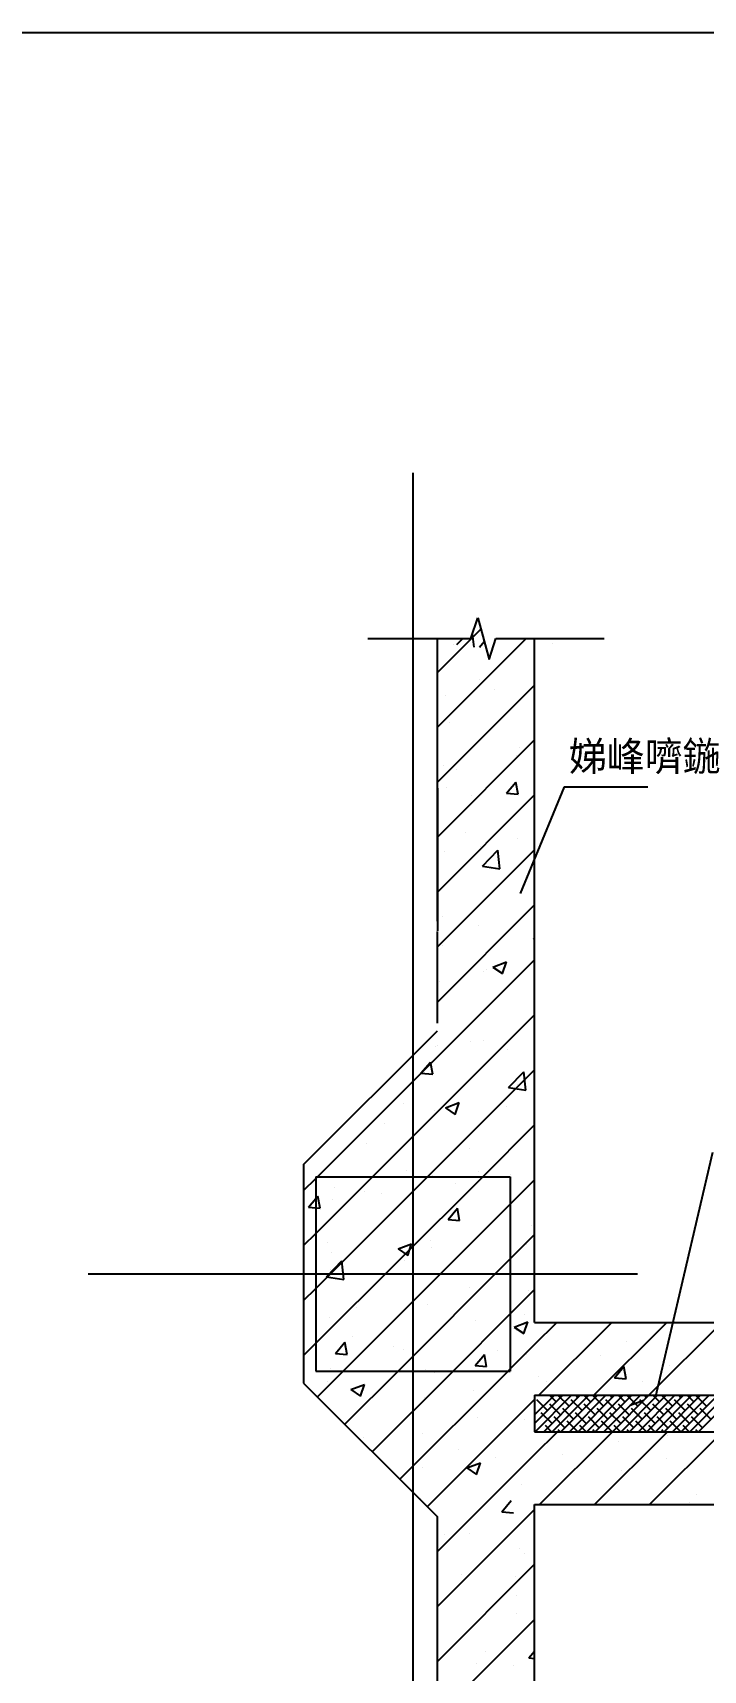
# Model space of a CAD drawing. Header units: metres. Extents: x 0 to 193, y 0 to 136.
# Drawn here: x 96.5 to 129.6, y 55.6 to 136.5 of the extents above; entities that cross this region are included whole.
import ezdxf

# ---------------------------------------------------------------- set-up
doc = ezdxf.new("R2010")
doc.units = ezdxf.units.M
doc.layers.add(' ', color=7, linetype='Continuous')

msp = doc.modelspace()

# ---------------------------------------------------------------- linework, layer by layer
at = {"layer": ' '}
for p, q in [((118.15, 106.57), (118.48, 107.6)), ((118.48, 107.6), (119.04, 105.54)), ((113.06, 106.57), (118.15, 106.57)), ((116.49, 92.61), (116.49, 106.57)), ((119.04, 105.54), (119.37, 106.57)), ((119.37, 106.57), (124.72, 106.57)), ((121.29, 72.78), (121.29, 106.57)), ((121.29, 72.78), (149.83, 72.78)), ((116.49, 40.93), (116.49, 63.18)), ((121.29, 40.93), (121.29, 63.78))]:
    msp.add_line(p, q, dxfattribs=at)
for p, q in [((115.29, 26.41), (115.29, 114.75)), ((116.49, 104.9), (118.63, 107.04)), ((118.31, 106.14), (118.23, 106.81)), ((116.49, 102.19), (120.87, 106.57)), ((117.27, 106.29), (117.27, 106.29)), ((117.45, 106.27), (117.74, 106.57)), ((118.57, 106.15), (118.8, 106.42)), ((122.17, 106.34), (122.17, 106.34)), ((117.19, 105.62), (117.19, 105.62)), ((118.56, 104.53), (118.56, 104.53)), ((116.49, 99.47), (121.29, 104.27)), ((116.91, 103.76), (116.91, 103.76)), ((119.31, 104.07), (119.31, 104.07)), ((117.07, 102.42), (117.07, 102.42)), ((116.49, 96.76), (121.29, 101.56)), ((116.49, 101.42), (116.5, 101.42)), ((116.49, 101.39), (116.5, 101.42)), ((120.53, 101.17), (120.53, 101.17)), ((120.42, 100.77), (120.42, 100.77)), ((116.79, 100.29), (116.79, 100.29)), ((117.43, 100.1), (117.43, 100.1)), ((116.49, 99.18), (116.49, 92.13)), ((116.49, 94.04), (121.29, 98.84)), ((116.95, 99.22), (116.95, 99.22)), ((118.16, 98.81), (118.16, 98.81)), ((119.91, 98.93), (120.37, 99.48)), ((119.91, 98.93), (120.48, 98.88)), ((120.48, 98.88), (120.37, 99.48)), ((122.75, 99.25), (120.58, 93.97)), ((122.75, 99.25), (126.88, 99.25)), ((117.9, 96.98), (117.9, 96.98)), ((118.62, 96.29), (118.62, 96.29)), ((120.46, 96.7), (120.46, 96.7)), ((116.49, 91.33), (121.29, 96.13)), ((116.84, 96.03), (116.84, 96.03)), ((118.72, 95.33), (119.47, 96.11)), ((119.58, 95.2), (119.47, 96.11)), ((118.72, 95.33), (119.58, 95.2)), ((116.49, 88.61), (121.29, 93.41)), ((116.72, 92.83), (116.72, 92.83)), ((118.53, 92.38), (118.53, 92.38)), ((116.49, 87.57), (116.49, 92.1)), ((116.49, 90.81), (116.49, 92.1)), ((121.24, 91.71), (121.29, 91.77)), ((110.58, 79.98), (121.29, 90.7)), ((116.75, 91.38), (116.75, 91.38)), ((118.77, 90.1), (118.77, 90.1)), ((118.91, 90.2), (118.91, 90.2)), ((119.22, 90.34), (119.9, 90.6)), ((119.22, 90.34), (119.7, 90.02)), ((119.7, 90.02), (119.9, 90.6)), ((116.6, 89.64), (116.6, 89.64)), ((113.29, 79.98), (121.29, 87.98)), ((109.89, 80.58), (116.49, 87.18)), ((118.13, 86.65), (118.13, 86.65)), ((118.79, 86.73), (118.79, 86.73)), ((116.39, 86.42), (116.39, 86.42)), ((116.49, 86.44), (116.49, 86.44)), ((119.96, 86.29), (119.96, 86.29)), ((115.68, 85.09), (116.15, 85.64)), ((115.68, 85.09), (116.26, 85.04)), ((116.01, 79.98), (121.29, 85.26)), ((116.26, 85.04), (116.15, 85.64)), ((120, 84.39), (120.75, 85.17)), ((120.85, 84.26), (120.75, 85.17)), ((120, 84.39), (120.85, 84.26)), ((120.43, 84.54), (120.43, 84.54)), ((114.83, 83.58), (114.83, 83.58)), ((116.89, 83.38), (117.56, 83.64)), ((116.89, 83.38), (117.37, 83.06)), ((117.37, 83.06), (117.56, 83.64)), ((119.9, 83.43), (119.9, 83.43)), ((113.86, 82.63), (113.86, 82.63)), ((116.26, 82.95), (116.26, 82.95)), ((116.37, 83.25), (116.37, 83.25)), ((118.73, 79.98), (121.29, 82.55)), ((112.97, 81.6), (112.97, 81.6)), ((118.09, 81.38), (118.09, 81.38)), ((127.25, 69.07), (130.08, 81.2)), ((109.89, 80.58), (109.89, 69.78)), ((114.99, 80.31), (114.99, 80.31)), ((118.5, 80.22), (118.5, 80.22)), ((121.24, 80.77), (121.24, 80.77)), ((109.89, 79.3), (110.49, 79.9)), ((110.49, 79.98), (110.49, 70.38)), ((110.49, 79.98), (120.09, 79.98)), ((110.49, 79.9), (110.58, 79.98)), ((110.49, 77.18), (113.29, 79.98)), ((110.49, 74.46), (116.01, 79.98)), ((110.49, 71.75), (118.73, 79.98)), ((111.4, 79.44), (111.4, 79.44)), ((116.25, 80.05), (116.25, 80.05)), ((117.37, 79.64), (117.37, 79.64)), ((120.09, 79.98), (120.09, 70.38)), ((120.09, 78.63), (121.29, 79.83)), ((120.12, 80.09), (120.12, 80.09)), ((110.13, 78.47), (110.49, 78.9)), ((110.49, 78.9), (110.59, 79.02)), ((110.7, 78.42), (110.59, 79.02)), ((111.33, 78.85), (111.33, 78.85)), ((111.84, 70.38), (120.09, 78.63)), ((112.9, 79.26), (112.9, 79.26)), ((113.74, 79.16), (113.74, 79.16)), ((110.13, 78.47), (110.49, 78.44)), ((110.49, 78.44), (110.7, 78.42)), ((117.02, 77.87), (117.48, 78.42)), ((117.02, 77.87), (117.59, 77.82)), ((117.59, 77.82), (117.48, 78.42)), ((109.89, 76.58), (110.49, 77.18)), ((120.09, 75.92), (121.29, 77.12)), ((121.12, 77.57), (121.12, 77.57)), ((111.06, 76.72), (111.06, 76.72)), ((111.29, 76.24), (111.29, 76.24)), ((114.55, 76.42), (115.22, 76.67)), ((114.55, 76.42), (115.03, 76.09)), ((115.03, 76.09), (115.22, 76.67)), ((116.14, 76.85), (116.14, 76.85)), ((116.18, 76.5), (116.18, 76.5)), ((120.91, 76.65), (120.91, 76.65)), ((111.02, 75.04), (111.77, 75.82)), ((111.21, 75.38), (111.21, 75.38)), ((111.88, 74.91), (111.77, 75.82)), ((114.56, 70.38), (120.09, 75.92)), ((114.85, 75.85), (114.85, 75.85)), ((99.25, 75.18), (126.36, 75.18)), ((109.89, 73.86), (110.49, 74.46)), ((111.02, 75.04), (111.88, 74.91)), ((118.1, 74.49), (118.1, 74.49)), ((116.02, 73.66), (116.02, 73.66)), ((120.09, 73.2), (121.29, 74.4)), ((121, 74.38), (121, 74.38)), ((111.17, 73.04), (111.17, 73.04)), ((112.5, 73.53), (112.5, 73.53)), ((117.27, 70.38), (120.09, 73.2)), ((118.39, 72.87), (118.39, 72.87)), ((120.79, 73.18), (120.79, 73.18)), ((121.27, 73.45), (121.29, 73.47)), ((121.27, 73.45), (121.29, 73.45)), ((112.32, 72.07), (112.32, 72.07)), ((120.28, 72.55), (120.95, 72.81)), ((120.28, 72.55), (120.76, 72.23)), ((120.4, 72.39), (120.4, 72.39)), ((120.76, 72.23), (120.95, 72.81)), ((121.29, 71.69), (122.39, 72.78)), ((121.5, 69.18), (125.1, 72.78)), ((124.22, 69.18), (127.82, 72.78)), ((126.93, 69.18), (130.53, 72.78)), ((109.89, 71.15), (110.49, 71.75)), ((111.46, 71.25), (111.92, 71.8)), ((111.46, 71.25), (112.04, 71.2)), ((112.04, 71.2), (111.92, 71.8)), ((114.32, 71.6), (114.32, 71.6)), ((114.8, 71.42), (114.8, 71.42)), ((118.35, 70.65), (118.81, 71.2)), ((118.92, 70.6), (118.81, 71.2)), ((119.44, 71.38), (119.44, 71.38)), ((120.09, 70.49), (121.29, 71.69)), ((125.82, 71.86), (125.82, 71.86)), ((111.21, 70.52), (111.21, 70.52)), ((115.9, 70.46), (115.9, 70.46)), ((118.35, 70.65), (118.92, 70.6)), ((119.99, 70.38), (120.09, 70.49)), ((120.89, 71.18), (120.89, 71.18)), ((124.56, 71.16), (124.56, 71.16)), ((125.23, 70.05), (125.7, 70.6)), ((125.81, 69.99), (125.7, 70.6)), ((127.96, 70.67), (127.96, 70.67)), ((109.89, 69.78), (116.49, 63.18)), ((110.49, 70.38), (120.09, 70.38)), ((110.57, 69.11), (111.84, 70.38)), ((111.05, 69.85), (111.05, 69.85)), ((111.92, 67.75), (114.56, 70.38)), ((112.22, 69.46), (112.89, 69.71)), ((112.69, 69.13), (112.89, 69.71)), ((113.28, 66.39), (117.27, 70.38)), ((114.64, 65.04), (119.99, 70.38)), ((116.34, 70.31), (116.34, 70.31)), ((121.46, 70.09), (121.46, 70.09)), ((121.9, 69.88), (121.9, 69.88)), ((125.23, 70.05), (125.81, 69.99)), ((126.59, 69.88), (126.59, 69.88)), ((112.22, 69.46), (112.69, 69.13)), ((115.86, 69.08), (115.86, 69.08)), ((116, 63.68), (121.29, 68.97)), ((118.26, 69.4), (118.26, 69.4)), ((121.29, 69.18), (149.83, 69.18)), ((121.29, 68.21), (122.27, 69.18)), ((121.29, 67.79), (122.69, 69.18)), ((121.29, 69.18), (121.29, 67.38)), ((121.31, 67.38), (123.11, 69.18)), ((121.93, 68.43), (121.4, 68.96)), ((121.74, 67.38), (123.54, 69.18)), ((122.36, 68.85), (122.03, 69.18)), ((122.16, 67.38), (123.96, 69.18)), ((122.99, 68.64), (122.46, 69.17)), ((122.59, 67.38), (124.39, 69.18)), ((123.01, 67.38), (124.81, 69.18)), ((123.63, 68.43), (123.1, 68.96)), ((123.42, 69.06), (123.3, 69.18)), ((123.44, 67.38), (125.24, 69.18)), ((124.05, 68.85), (123.72, 69.18)), ((123.86, 67.38), (125.66, 69.18)), ((124.69, 68.64), (124.16, 69.17)), ((124.28, 67.38), (126.08, 69.18)), ((124.71, 67.38), (126.51, 69.18)), ((125.33, 68.43), (124.8, 68.96)), ((125.12, 69.06), (125, 69.18)), ((125.13, 67.38), (126.93, 69.18)), ((125.75, 68.85), (125.42, 69.18)), ((125.56, 67.38), (127.36, 69.18)), ((126.39, 68.64), (125.86, 69.17)), ((125.98, 67.38), (127.78, 69.18)), ((126.01, 68.69), (126.68, 68.94)), ((126.41, 67.38), (128.21, 69.18)), ((127.02, 68.43), (126.49, 68.96)), ((126.81, 69.06), (126.69, 69.18)), ((126.83, 67.38), (128.63, 69.18)), ((127.45, 68.85), (127.12, 69.18)), ((127.25, 67.38), (129.05, 69.18)), ((128.09, 68.64), (127.56, 69.17)), ((127.68, 67.38), (129.48, 69.18)), ((128.1, 67.38), (129.9, 69.18)), ((128.72, 68.43), (128.19, 68.96)), ((128.51, 69.06), (128.39, 69.18)), ((128.53, 67.38), (130.33, 69.18)), ((129.15, 68.85), (128.81, 69.18)), ((128.95, 67.38), (130.75, 69.18)), ((129.78, 68.64), (129.25, 69.17)), ((129.37, 67.38), (131.17, 69.18)), ((118.47, 68.06), (118.47, 68.06)), ((120.77, 67.99), (120.77, 67.99)), ((120.77, 67.99), (120.77, 67.99)), ((122.15, 67.79), (121.62, 68.32)), ((122.57, 68.22), (122.04, 68.75)), ((122.78, 67.58), (122.25, 68.11)), ((123.21, 68), (122.68, 68.53)), ((123.84, 67.79), (123.31, 68.32)), ((124.27, 68.22), (123.74, 68.75)), ((124.48, 67.58), (123.95, 68.11)), ((124.9, 68), (124.37, 68.53)), ((125.54, 67.79), (125.01, 68.32)), ((125.96, 68.22), (125.43, 68.75)), ((126.18, 67.58), (125.65, 68.11)), ((126.6, 68), (126.07, 68.53)), ((127.24, 67.79), (126.71, 68.32)), ((127.66, 68.22), (127.13, 68.75)), ((127.87, 67.58), (127.34, 68.11)), ((128.3, 68), (127.77, 68.53)), ((128.93, 67.79), (128.4, 68.32)), ((129.36, 68.22), (128.83, 68.75)), ((129.57, 67.58), (129.04, 68.11)), ((129.99, 68), (129.46, 68.53)), ((115.78, 67.27), (115.78, 67.27)), ((121.29, 67.38), (133.29, 67.38)), ((121.29, 66.26), (122.42, 67.38)), ((121.53, 63.78), (125.13, 67.38)), ((122.13, 67.38), (121.83, 67.69)), ((122.55, 67.38), (122.46, 67.47)), ((123.42, 67.37), (122.89, 67.9)), ((123.83, 67.38), (123.52, 67.69)), ((124.25, 67.38), (124.16, 67.47)), ((124.25, 63.78), (127.85, 67.38)), ((125.12, 67.37), (124.59, 67.9)), ((125.52, 67.38), (125.22, 67.69)), ((125.95, 67.38), (125.86, 67.47)), ((126.81, 67.37), (126.28, 67.9)), ((127.22, 67.38), (126.92, 67.69)), ((126.96, 63.78), (130.56, 67.38)), ((127.64, 67.38), (127.56, 67.47)), ((127.84, 67.2), (127.84, 67.2)), ((127.84, 67.2), (127.84, 67.2)), ((128.51, 67.37), (127.98, 67.9)), ((128.92, 67.38), (128.62, 67.69)), ((129.34, 67.38), (129.25, 67.47)), ((112.87, 67.1), (112.87, 67.1)), ((117.53, 66.5), (117.53, 66.5)), ((125.44, 66.89), (125.44, 66.89)), ((125.44, 66.89), (125.44, 66.89)), ((115.74, 65.61), (115.74, 65.61)), ((116.49, 61.46), (121.29, 66.26)), ((117.95, 65.59), (118.62, 65.85)), ((117.95, 65.59), (118.62, 65.85)), ((117.95, 65.59), (118.42, 65.27)), ((118.42, 65.27), (118.62, 65.85)), ((119.37, 66.09), (119.37, 66.09)), ((119.37, 66.09), (119.37, 66.09)), ((122.65, 66.28), (122.65, 66.28)), ((127.78, 66.07), (127.78, 66.07)), ((120.65, 64.79), (120.65, 64.79)), ((125.58, 65.47), (125.58, 65.47)), ((115.67, 64.07), (115.67, 64.07)), ((119.68, 63.43), (120.14, 63.98)), ((129.27, 64.26), (129.27, 64.26)), ((116.49, 58.74), (121.29, 63.54)), ((119.68, 63.43), (120.25, 63.38)), ((121.29, 63.78), (135.69, 63.78)), ((128.95, 63.9), (128.95, 63.9)), ((116.85, 62.3), (116.85, 62.3)), ((118.07, 62.34), (118.07, 62.34)), ((120.54, 61.59), (120.54, 61.59)), ((116.49, 56.03), (121.29, 60.83)), ((120.79, 61.38), (120.79, 61.38)), ((117.68, 60.31), (117.68, 60.31)), ((120.37, 60.23), (120.37, 60.23)), ((120.39, 59.31), (120.39, 59.31)), ((120.42, 58.4), (120.42, 58.4)), ((116.49, 53.31), (121.29, 58.11)), ((118.44, 55.91), (118.44, 55.91)), ((118.88, 56.5), (118.88, 56.5)), ((120.26, 55.84), (120.26, 55.84)), ((121.01, 56.21), (121.29, 56.54)), ((121.01, 56.21), (121.29, 56.18))]:
    msp.add_line(p, q)
msp.add_lwpolyline([(0, 0), (193.05, 0), (193.05, 136.5), (0, 136.5), (0, 0)])

# ---------------------------------------------------------------- texts
msp.add_text('娣峰嚌鍦', height=1.44).set_placement((122.98, 100.03))

doc.saveas('drawing.dxf')
